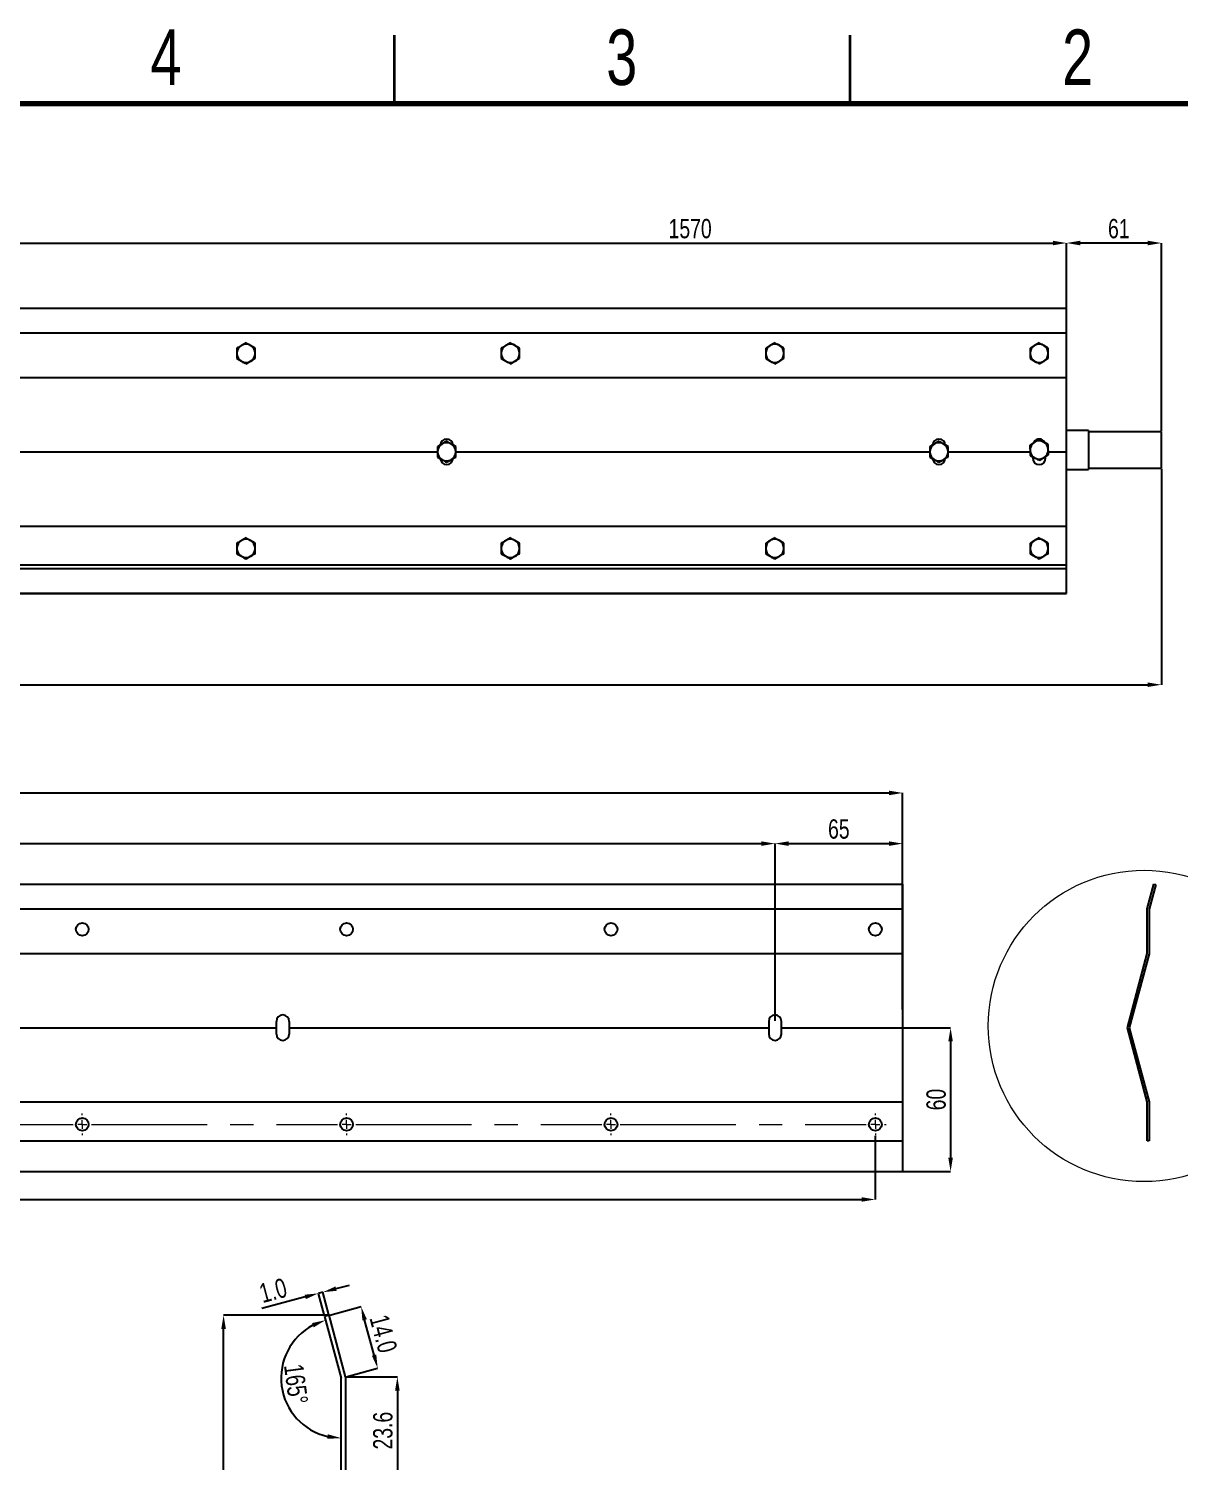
# Model space of a CAD drawing. Header units: millimetres. Extents: x -361 to 14022, y -1822 to 1455.
# Drawn here: x 3968.2 to 4094.4, y -197.6 to -40.4 of the extents above; entities that cross this region are included whole.
import ezdxf

# ---------------------------------------------------------------- set-up
doc = ezdxf.new("R2010")
doc.units = ezdxf.units.MM
doc.linetypes.add('CENTERX2', pattern=[20.32, 12.7, -2.54, 2.54, -2.54])
doc.styles.add('SLDTEXTSTYLE0', font='TXT', dxfattribs={"width": 0.75})
doc.dimstyles.new('SLDDIMSTYLE10', dxfattribs={"dimtxt": 2.116667, "dimasz": 1.5, "dimexe": 0, "dimexo": 0.0625, "dimgap": 0.529167, "dimtad": 1, "dimdec": 1, "dimlfac": 5, "dimrnd": 1e-09, "dimzin": 4, "dimdsep": 46, "dimtxsty": 'SLDTEXTSTYLE0', "dimsah": 1, "dimcen": 0.09, "dimadec": 0, "dimazin": 1, "dimtfac": 1, "dimtdec": 1, "dimtofl": 0, "dimtmove": 0, "dimatfit": 3, "dimfxl": 1, "dimfrac": 2, "dimtolj": 1, "dimtzin": 12, "dimarcsym": 0})
doc.dimstyles.new('SLDDIMSTYLE15', dxfattribs={"dimtxt": 2.116667, "dimasz": 1.5, "dimexe": 0, "dimexo": 0.0625, "dimgap": 0.529167, "dimtad": 1, "dimdec": 1, "dimlfac": 2, "dimrnd": 1e-09, "dimzin": 4, "dimdsep": 46, "dimtxsty": 'SLDTEXTSTYLE0', "dimsah": 1, "dimcen": 0.09, "dimadec": 0, "dimazin": 1, "dimtfac": 1, "dimtdec": 1, "dimtmove": 0, "dimatfit": 0, "dimfxl": 1, "dimfrac": 2, "dimtolj": 1, "dimtzin": 12, "dimarcsym": 0})
doc.dimstyles.new('SLDDIMSTYLE9', dxfattribs={"dimtxt": 2.116667, "dimasz": 1.5, "dimexe": 0, "dimexo": 0.0625, "dimgap": 0.529167, "dimtad": 1, "dimdec": 1, "dimlfac": 5, "dimrnd": 1e-09, "dimzin": 4, "dimdsep": 46, "dimtxsty": 'SLDTEXTSTYLE0', "dimsah": 1, "dimcen": 0.09, "dimadec": 0, "dimazin": 1, "dimtfac": 1, "dimtdec": 1, "dimtmove": 0, "dimatfit": 0, "dimfxl": 1, "dimfrac": 2, "dimtolj": 1, "dimtzin": 12, "dimarcsym": 0})

# ---------------------------------------------------------------- blocks, each defined once
blk = doc.blocks.new('*D156')
at = {"color": 0, "linetype": 'Continuous', "lineweight": -2, "transparency": 16777216}
for p, q in [((4082.02, -78.63), (4082.02, -63.93)), ((4090.92, -63.93), (4083.52, -63.93)), ((4092.42, -84.57), (4092.42, -63.93))]:
    blk.add_line(p, q, dxfattribs=at)
at = {"color": 0, "linetype": 'Continuous', "transparency": 16777216}
for points in [[(4083.52, -63.68), (4083.52, -64.18), (4082.02, -63.93)], [(4090.92, -63.68), (4090.92, -64.18), (4092.42, -63.93)]]:
    blk.add_solid(points, dxfattribs=at)
at = {"layer": 'Defpoints', "color": 0, "linetype": 'Continuous', "transparency": 16777216}
for p in [(4082.02, -63.93), (4082.02, -78.69), (4092.42, -84.63)]:
    blk.add_point(p, dxfattribs=at)
at = {"color": 0, "linetype": 'Continuous', "lineweight": 18, "transparency": 16777216, "insert": (4087.75, -61.29), "char_height": 2.117, "attachment_point": 2, "style": 'SLDTEXTSTYLE0'}
blk.add_mtext('\\A1;61', dxfattribs=at)
blk = doc.blocks.new('*D157')
at = {"color": 0, "linetype": 'Continuous', "lineweight": -2, "transparency": 16777216}
for p, q in [((3786.02, -71.01), (3786.02, -63.93)), ((3787.52, -63.93), (4080.52, -63.93)), ((4082.02, -71.01), (4082.02, -63.93))]:
    blk.add_line(p, q, dxfattribs=at)
at = {"color": 0, "linetype": 'Continuous', "transparency": 16777216}
for points in [[(3787.52, -63.68), (3787.52, -64.18), (3786.02, -63.93)], [(4080.52, -63.68), (4080.52, -64.18), (4082.02, -63.93)]]:
    blk.add_solid(points, dxfattribs=at)
at = {"layer": 'Defpoints', "color": 0, "linetype": 'Continuous', "transparency": 16777216}
for p in [(4082.02, -63.93), (3786.02, -71.08), (4082.02, -71.08)]:
    blk.add_point(p, dxfattribs=at)
at = {"color": 0, "linetype": 'Continuous', "lineweight": 18, "transparency": 16777216, "insert": (4040.73, -61.29), "char_height": 2.117, "attachment_point": 2, "style": 'SLDTEXTSTYLE0'}
blk.add_mtext('\\A1;1570', dxfattribs=at)
blk = doc.blocks.new('*D159')
at = {"color": 0, "linetype": 'Continuous', "lineweight": -2, "transparency": 16777216}
for p, q in [((3775.62, -88.7), (3775.62, -112.39)), ((4092.42, -88.7), (4092.42, -112.39)), ((3777.12, -112.39), (4090.92, -112.39))]:
    blk.add_line(p, q, dxfattribs=at)
at = {"color": 0, "linetype": 'Continuous', "transparency": 16777216}
for points in [[(3777.12, -112.14), (3777.12, -112.64), (3775.62, -112.39)], [(4090.92, -112.14), (4090.92, -112.64), (4092.42, -112.39)]]:
    blk.add_solid(points, dxfattribs=at)
at = {"layer": 'Defpoints', "color": 0, "linetype": 'Continuous', "transparency": 16777216}
for p in [(3775.62, -88.63), (4092.42, -88.63), (4092.42, -112.39)]:
    blk.add_point(p, dxfattribs=at)
at = {"color": 0, "linetype": 'Continuous', "lineweight": 18, "transparency": 16777216, "insert": (3928.06, -109.75), "char_height": 2.117, "attachment_point": 2, "style": 'SLDTEXTSTYLE0'}
blk.add_mtext('\\A1;1688', dxfattribs=at)
blk = doc.blocks.new('*D160')
at = {"color": 0, "linetype": 'Continuous', "lineweight": -2, "transparency": 16777216}
for p, q in [((3768.04, -141.82), (3768.04, -124.26)), ((3769.54, -124.26), (4062.54, -124.26)), ((4064.04, -141.82), (4064.04, -124.26))]:
    blk.add_line(p, q, dxfattribs=at)
at = {"color": 0, "linetype": 'Continuous', "transparency": 16777216}
for points in [[(3769.54, -124.01), (3769.54, -124.51), (3768.04, -124.26)], [(4062.54, -124.01), (4062.54, -124.51), (4064.04, -124.26)]]:
    blk.add_solid(points, dxfattribs=at)
at = {"layer": 'Defpoints', "color": 0, "linetype": 'Continuous', "transparency": 16777216}
for p in [(4064.04, -124.26), (3768.04, -141.88), (4064.04, -141.88)]:
    blk.add_point(p, dxfattribs=at)
at = {"color": 0, "linetype": 'Continuous', "lineweight": 18, "transparency": 16777216, "insert": (3907.19, -121.61), "char_height": 2.117, "attachment_point": 2, "style": 'SLDTEXTSTYLE0'}
blk.add_mtext('\\A1;1570', dxfattribs=at)
blk = doc.blocks.new('*D161')
at = {"color": 0, "linetype": 'Continuous', "lineweight": -2, "transparency": 16777216}
for p, q in [((3771.04, -161.88), (3771.04, -168.86)), ((4061.04, -161.88), (4061.04, -168.86)), ((3772.54, -168.86), (4059.54, -168.86))]:
    blk.add_line(p, q, dxfattribs=at)
at = {"color": 0, "linetype": 'Continuous', "transparency": 16777216}
for points in [[(3772.54, -168.61), (3772.54, -169.11), (3771.04, -168.86)], [(4059.54, -168.61), (4059.54, -169.11), (4061.04, -168.86)]]:
    blk.add_solid(points, dxfattribs=at)
at = {"layer": 'Defpoints', "color": 0, "linetype": 'Continuous', "transparency": 16777216}
for p in [(3771.04, -161.82), (4061.04, -161.82), (4061.04, -168.86)]:
    blk.add_point(p, dxfattribs=at)
at = {"color": 0, "linetype": 'Continuous', "lineweight": 18, "transparency": 16777216, "insert": (3911.6, -166.22), "char_height": 2.1167, "attachment_point": 2, "style": 'SLDTEXTSTYLE0'}
blk.add_mtext('\\A1;11x140=1570', dxfattribs=at)
blk = doc.blocks.new('*D162')
at = {"color": 0, "linetype": 'Continuous', "lineweight": -2, "transparency": 16777216}
for p, q in [((3782.04, -149.26), (3782.04, -129.82)), ((3783.54, -129.82), (4048.54, -129.82)), ((4050.04, -149.26), (4050.04, -129.82))]:
    blk.add_line(p, q, dxfattribs=at)
at = {"color": 0, "linetype": 'Continuous', "transparency": 16777216}
for points in [[(3783.54, -129.57), (3783.54, -130.07), (3782.04, -129.82)], [(4048.54, -129.57), (4048.54, -130.07), (4050.04, -129.82)]]:
    blk.add_solid(points, dxfattribs=at)
at = {"layer": 'Defpoints', "color": 0, "linetype": 'Continuous', "transparency": 16777216}
for p in [(4050.04, -129.82), (3782.04, -149.32), (4050.04, -149.32)]:
    blk.add_point(p, dxfattribs=at)
at = {"color": 0, "linetype": 'Continuous', "lineweight": 18, "transparency": 16777216, "insert": (3896.43, -127.17), "char_height": 2.1167, "attachment_point": 2, "style": 'SLDTEXTSTYLE0'}
blk.add_mtext('\\A1;5x288=1440', dxfattribs=at)
blk = doc.blocks.new('SW_CENTERMARKSYMBOL_0')
at = {"color": 0, "linetype": 'CENTERX2', "lineweight": 0}
for p, q in [((-86, 0), (-59, 0)), ((-57, 0), (-30, 0)), ((-28, 0), (-1, 0)), ((1, 0), (28, 0))]:
    blk.add_line(p, q, dxfattribs=at)
at = {"color": 0, "linetype": 'Continuous', "lineweight": 0}
for p, q in [((-58, 0), (-58.5, 0)), ((-58, 1), (-58, 1.2)), ((-58, 0), (-58, 0.5)), ((-58, 0), (-58, -0.5)), ((-58, 0), (-57.5, 0)), ((-29, 0), (-29.5, 0)), ((-29, 1), (-29, 1.2)), ((-29, 0), (-29, 0.5)), ((-29, 0), (-29, -0.5)), ((-29, 0), (-28.5, 0)), ((0, 0), (-0.5, 0)), ((0, 1), (0, 1.2)), ((0, 0), (0, 0.5)), ((0, 0), (0, -0.5)), ((0, 0), (0.5, 0)), ((29, 0), (28.5, 0)), ((29, 1), (29, 1.2)), ((29, 0), (29, 0.5)), ((29, 0), (29, -0.5)), ((29, 0), (29.5, 0)), ((30, 0), (30.2, 0)), ((-58, -1), (-58, -1.2)), ((-29, -1), (-29, -1.2)), ((0, -1), (0, -1.2)), ((29, -1), (29, -1.2))]:
    blk.add_line(p, q, dxfattribs=at)
blk = doc.blocks.new('*D178')
at = {"color": 0, "linetype": 'Continuous', "lineweight": -2, "transparency": 16777216}
for p, q in [((4050.04, -149.26), (4050.04, -129.82)), ((4051.54, -129.82), (4062.54, -129.82)), ((4064.04, -148.03), (4064.04, -129.82))]:
    blk.add_line(p, q, dxfattribs=at)
at = {"color": 0, "linetype": 'Continuous', "transparency": 16777216}
for points in [[(4051.54, -129.57), (4051.54, -130.07), (4050.04, -129.82)], [(4062.54, -129.57), (4062.54, -130.07), (4064.04, -129.82)]]:
    blk.add_solid(points, dxfattribs=at)
at = {"layer": 'Defpoints', "color": 0, "linetype": 'Continuous', "transparency": 16777216}
for p in [(4064.04, -129.82), (4050.04, -149.32), (4064.04, -148.09)]:
    blk.add_point(p, dxfattribs=at)
at = {"color": 0, "linetype": 'Continuous', "lineweight": 18, "transparency": 16777216, "insert": (4057.04, -128.23), "char_height": 2.117, "attachment_point": 5, "style": 'SLDTEXTSTYLE0'}
blk.add_mtext('\\A1;65', dxfattribs=at)
blk = doc.blocks.new('*D180')
at = {"color": 0, "linetype": 'Continuous', "lineweight": -2, "transparency": 16777216}
for p, q in [((4064.11, -150.02), (4069.3, -150.02)), ((4069.3, -151.52), (4069.3, -164.28)), ((4064.11, -165.78), (4069.3, -165.78))]:
    blk.add_line(p, q, dxfattribs=at)
at = {"color": 0, "linetype": 'Continuous', "transparency": 16777216}
for points in [[(4069.05, -151.52), (4069.55, -151.52), (4069.3, -150.02)], [(4069.05, -164.28), (4069.55, -164.28), (4069.3, -165.78)]]:
    blk.add_solid(points, dxfattribs=at)
at = {"layer": 'Defpoints', "color": 0, "linetype": 'Continuous', "transparency": 16777216}
for p in [(4064.04, -150.02), (4064.04, -165.78), (4069.3, -165.78)]:
    blk.add_point(p, dxfattribs=at)
at = {"color": 0, "linetype": 'Continuous', "lineweight": 18, "transparency": 16777216, "insert": (4067.72, -157.9), "char_height": 2.117, "attachment_point": 5, "rotation": 90, "style": 'SLDTEXTSTYLE0'}
blk.add_mtext('\\A1;60', dxfattribs=at)
blk = doc.blocks.new('*D187')
at = {"color": 0, "linetype": 'Continuous', "lineweight": -2, "transparency": 16777216}
for p, q in [((4000.45, -179.03), (3999.95, -179.16)), ((4000.61, -181.64), (3999.95, -179.16)), ((4001.11, -181.5), (4000.45, -179.03)), ((4001.9, -178.64), (4003.35, -178.25)), ((3998.5, -179.55), (3993.73, -180.83))]:
    blk.add_line(p, q, dxfattribs=at)
at = {"color": 0, "linetype": 'Continuous', "transparency": 16777216}
for points in [[(3998.44, -179.31), (3998.57, -179.79), (3999.95, -179.16)], [(4001.83, -178.4), (4001.96, -178.88), (4000.45, -179.03)]]:
    blk.add_solid(points, dxfattribs=at)
at = {"layer": 'Defpoints', "color": 0, "linetype": 'Continuous', "transparency": 16777216}
for p in [(3999.95, -179.16), (4000.63, -181.7), (4001.13, -181.56)]:
    blk.add_point(p, dxfattribs=at)
at = {"color": 0, "linetype": 'Continuous', "lineweight": 18, "transparency": 16777216, "insert": (3994.98, -178.85), "char_height": 2.117, "attachment_point": 5, "rotation": 15, "style": 'SLDTEXTSTYLE0'}
blk.add_mtext('\\A1;1.0', dxfattribs=at)
blk = doc.blocks.new('*D188')
at = {"color": 0, "linetype": 'Continuous', "lineweight": -2, "transparency": 16777216}
for p, q in [((4001.19, -181.55), (4004.64, -180.62)), ((4006.06, -185.93), (4005.02, -182.07)), ((4003, -188.31), (4006.45, -187.38))]:
    blk.add_line(p, q, dxfattribs=at)
at = {"color": 0, "linetype": 'Continuous', "transparency": 16777216}
for points in [[(4005.27, -182.01), (4004.78, -182.14), (4004.64, -180.62)], [(4006.3, -185.87), (4005.82, -186), (4006.45, -187.38)]]:
    blk.add_solid(points, dxfattribs=at)
at = {"layer": 'Defpoints', "color": 0, "linetype": 'Continuous', "transparency": 16777216}
for p in [(4004.64, -180.62), (4001.13, -181.56), (4002.94, -188.32)]:
    blk.add_point(p, dxfattribs=at)
at = {"color": 0, "linetype": 'Continuous', "lineweight": 18, "transparency": 16777216, "insert": (4007.08, -183.59), "char_height": 2.117, "attachment_point": 5, "rotation": 284.9998, "style": 'SLDTEXTSTYLE0'}
blk.add_mtext('\\A1;14.0', dxfattribs=at)
blk = doc.blocks.new('*D189')
at = {"color": 0, "linetype": 'Continuous', "lineweight": -2, "transparency": 16777216}
for p, q in [((4003, -188.32), (4008.61, -188.32)), ((4008.61, -189.82), (4008.61, -198.61)), ((4003, -200.11), (4008.61, -200.11))]:
    blk.add_line(p, q, dxfattribs=at)
at = {"color": 0, "linetype": 'Continuous', "transparency": 16777216}
for points in [[(4008.36, -189.82), (4008.86, -189.82), (4008.61, -188.32)], [(4008.36, -198.61), (4008.86, -198.61), (4008.61, -200.11)]]:
    blk.add_solid(points, dxfattribs=at)
at = {"layer": 'Defpoints', "color": 0, "linetype": 'Continuous', "transparency": 16777216}
for p in [(4002.94, -188.32), (4002.94, -200.11), (4008.61, -200.11)]:
    blk.add_point(p, dxfattribs=at)
at = {"color": 0, "linetype": 'Continuous', "lineweight": 18, "transparency": 16777216, "insert": (4007.03, -194.22), "char_height": 2.117, "attachment_point": 5, "rotation": 90, "style": 'SLDTEXTSTYLE0'}
blk.add_mtext('\\A1;23.6', dxfattribs=at)
blk = doc.blocks.new('*D194')
at = {"color": 0, "linetype": 'Continuous', "lineweight": -2, "transparency": 16777216}
blk.add_arc((4002.44, -188.46), 6.58, 118.0895, 256.9105, dxfattribs=at)
at = {"color": 0, "linetype": 'Continuous', "transparency": 16777216}
for points in [[(3999.25, -182.42), (3999.43, -182.89), (4000.74, -182.1)], [(4000.98, -194.62), (4000.92, -195.12), (4002.44, -195.04)]]:
    blk.add_solid(points, dxfattribs=at)
at = {"layer": 'Defpoints', "color": 0, "linetype": 'Continuous', "transparency": 16777216}
for p in [(4000.63, -181.7), (3996.26, -186.21), (4002.44, -188.46), (4002.44, -188.46), (4002.44, -200.17)]:
    blk.add_point(p, dxfattribs=at)
at = {"color": 0, "linetype": 'Continuous', "lineweight": 18, "transparency": 16777216, "insert": (3997.49, -189.11), "char_height": 2.117, "attachment_point": 5, "rotation": 277.5, "style": 'SLDTEXTSTYLE0'}
blk.add_mtext('\\A1;165°', dxfattribs=at)
blk = doc.blocks.new('*D210')
at = {"color": 0, "linetype": 'Continuous', "lineweight": -2, "transparency": 16777216}
for p, q in [((4001.07, -181.56), (3989.55, -181.56)), ((3989.55, -256.26), (3989.55, -183.06)), ((4001.07, -257.76), (3989.55, -257.76))]:
    blk.add_line(p, q, dxfattribs=at)
at = {"color": 0, "linetype": 'Continuous', "transparency": 16777216}
for points in [[(3989.3, -183.06), (3989.8, -183.06), (3989.55, -181.56)], [(3989.3, -256.26), (3989.8, -256.26), (3989.55, -257.76)]]:
    blk.add_solid(points, dxfattribs=at)
at = {"layer": 'Defpoints', "color": 0, "linetype": 'Continuous', "transparency": 16777216}
for p in [(3989.55, -181.56), (4001.13, -181.56), (4001.13, -257.76)]:
    blk.add_point(p, dxfattribs=at)
at = {"color": 0, "linetype": 'Continuous', "lineweight": 18, "transparency": 16777216, "insert": (3987.96, -219.66), "char_height": 2.117, "attachment_point": 5, "rotation": 90, "style": 'SLDTEXTSTYLE0'}
blk.add_mtext('\\A1;152.4', dxfattribs=at)

msp = doc.modelspace()

# ---------------------------------------------------------------- linework, layer by layer
at = {"color": 7, "linetype": 'Continuous', "lineweight": 35}
for p, q in [((4008.293202, -48.616305), (4008.293202, -41.116305)), ((4058.293202, -48.616305), (4058.293202, -41.116305))]:
    msp.add_line(p, q, dxfattribs=at)
at = {"color": 7, "linetype": 'Continuous', "lineweight": 70}
msp.add_line((3758.293202, -48.616305), (4158.293202, -48.616305), dxfattribs=at)
at = {"color": 7, "linetype": 'Continuous', "lineweight": 25}
for p, q in [((3786.016991, -71.075814), (4082.016991, -71.075814)), ((4082.016991, -73.780407), (4082.016991, -71.075814)), ((3786.016991, -73.780407), (4082.016991, -73.780407)), ((4082.016991, -78.693058), (4082.016991, -73.780407)), ((3992.016991, -74.879296), (3991.516991, -75.167971)), ((3993.016991, -75.456646), (3992.516991, -75.167971)), ((4021.016991, -74.879296), (4020.516991, -75.167971)), ((4022.016991, -75.456646), (4021.516991, -75.167971)), ((4050.016991, -74.879296), (4049.516991, -75.167971)), ((4051.016991, -75.456646), (4050.516991, -75.167971)), ((4079.016991, -74.879296), (4078.516991, -75.167971)), ((4080.016991, -75.456646), (4079.516991, -75.167971)), ((3991.016991, -76.611347), (3991.516991, -76.900022)), ((3992.016991, -77.188697), (3992.516991, -76.900022)), ((4020.016991, -76.611347), (4020.516991, -76.900022)), ((4021.016991, -77.188697), (4021.516991, -76.900022)), ((4049.016991, -76.611347), (4049.516991, -76.900022)), ((4050.016991, -77.188697), (4050.516991, -76.900022)), ((4078.016991, -76.611347), (4078.516991, -76.900022)), ((4079.016991, -77.188697), (4079.516991, -76.900022)), ((3786.016991, -78.693058), (4082.016991, -78.693058)), ((4082.016991, -86.833996), (4082.016991, -78.693058)), ((4084.416991, -84.503996), (4082.016991, -84.503996)), ((4084.416991, -84.503996), (4084.416991, -88.763996)), ((4092.416991, -84.633996), (4084.416991, -84.633996)), ((4092.416991, -84.633996), (4092.416991, -88.633996)), ((4014.016991, -85.679296), (4013.516991, -85.967971)), ((4015.016991, -86.256646), (4014.516991, -85.967971)), ((4068.016991, -85.679296), (4067.516991, -85.967971)), ((4069.016991, -86.256646), (4068.516991, -85.967971)), ((4078.953219, -85.481058), (4078.469925, -85.796907)), ((4079.983579, -86.002299), (4079.468399, -85.741678)), ((3961.016991, -86.833996), (4013.016991, -86.833996)), ((4013.016991, -87.411347), (4013.516991, -87.700022)), ((4014.016991, -87.988697), (4014.516991, -87.700022)), ((4015.016991, -86.833996), (4067.016991, -86.833996)), ((4067.016991, -87.411347), (4067.516991, -87.700022)), ((4068.016991, -87.988697), (4068.516991, -87.700022)), ((4069.016991, -86.833996), (4078.026525, -86.833996)), ((4078.050403, -87.265694), (4078.565583, -87.526314)), ((4078.316991, -87.400556), (4078.316991, -87.533996)), ((4079.080763, -87.786935), (4079.564057, -87.471086)), ((4079.716991, -87.533996), (4079.716991, -87.371138)), ((4080.029582, -86.833996), (4082.016991, -86.833996)), ((4082.016991, -94.974935), (4082.016991, -86.833996)), ((4082.016991, -88.763996), (4084.416991, -88.763996)), ((4084.416991, -88.633996), (4092.416991, -88.633996)), ((3786.016991, -94.974935), (4082.016991, -94.974935)), ((4082.016991, -99.233996), (4082.016991, -94.974935)), ((3992.016991, -96.279296), (3991.516991, -96.567971)), ((3993.016991, -96.856646), (3992.516991, -96.567971)), ((4021.016991, -96.279296), (4020.516991, -96.567971)), ((4022.016991, -96.856646), (4021.516991, -96.567971)), ((4050.016991, -96.279296), (4049.516991, -96.567971)), ((4051.016991, -96.856646), (4050.516991, -96.567971)), ((4079.016991, -96.279296), (4078.516991, -96.567971)), ((4080.016991, -96.856646), (4079.516991, -96.567971)), ((3991.016991, -98.011347), (3991.516991, -98.300022)), ((3992.016991, -98.588697), (3992.516991, -98.300022)), ((4020.016991, -98.011347), (4020.516991, -98.300022)), ((4021.016991, -98.588697), (4021.516991, -98.300022)), ((4049.016991, -98.011347), (4049.516991, -98.300022)), ((4050.016991, -98.588697), (4050.516991, -98.300022)), ((4078.016991, -98.011347), (4078.516991, -98.300022)), ((4079.016991, -98.588697), (4079.516991, -98.300022)), ((3786.016991, -99.233996), (4082.016991, -99.233996)), ((3786.016991, -99.633996), (4082.016991, -99.633996)), ((4082.016991, -99.633996), (4082.016991, -99.233996)), ((4082.016991, -102.338589), (4082.016991, -99.633996)), ((3786.016991, -102.338589), (4082.016991, -102.338589)), ((3786.016991, -102.392179), (4082.016991, -102.392179)), ((4082.016991, -102.392179), (4082.016991, -102.338589)), ((3768.044908, -134.260618), (4064.044912, -134.260618)), ((4064.044912, -136.965239), (4064.044912, -134.260618)), ((4090.881041, -136.965239), (4091.605833, -134.260618)), ((4091.805724, -134.314024), (4091.080931, -137.018645)), ((4091.605833, -134.260618), (4091.805724, -134.314024)), ((3768.044908, -136.965239), (4064.044912, -136.965239)), ((4064.044912, -141.877806), (4064.044912, -136.965239)), ((4090.881041, -141.877806), (4090.881041, -136.965239)), ((4091.080931, -137.018645), (4091.080931, -141.904509)), ((3768.044908, -141.877806), (4064.044912, -141.877806)), ((4064.044912, -150.019133), (4064.044912, -141.877806)), ((4088.700179, -150.019133), (4090.881041, -141.877806)), ((4091.080931, -141.904509), (4088.906935, -150.019133)), ((3995.344914, -150.019133), (3995.344914, -149.318754)), ((3996.744914, -149.318754), (3996.744914, -150.019133)), ((4049.344912, -149.318754), (4049.344912, -150.019133)), ((4050.744911, -150.019133), (4050.744911, -149.318754)), ((3942.744906, -150.019133), (3995.344914, -150.019133)), ((3995.344914, -150.718748), (3995.344914, -150.019133)), ((3996.744914, -150.019133), (3996.744914, -150.718748)), ((3996.744914, -150.019133), (4049.344912, -150.019133)), ((4049.344912, -150.019133), (4049.344912, -150.718748)), ((4050.744911, -150.718748), (4050.744911, -150.019133)), ((4050.744911, -150.019133), (4060.344912, -150.019133)), ((4060.344912, -150.019133), (4064.044912, -150.019133)), ((4064.044912, -158.159697), (4064.044912, -150.019133)), ((4090.881041, -158.159697), (4088.700179, -150.019133)), ((4088.906935, -150.019133), (4091.080931, -158.133757)), ((3768.044908, -158.159697), (4064.044912, -158.159697)), ((4064.044912, -165.777647), (4064.044912, -158.159697)), ((4090.881041, -162.419188), (4090.881041, -158.159697)), ((4091.080931, -158.133757), (4091.080931, -162.419188)), ((3768.044908, -162.419188), (4064.044912, -162.419188)), ((4091.080931, -162.419188), (4090.881041, -162.419188)), ((3768.044908, -165.777647), (4064.044912, -165.777647))]:
    msp.add_line(p, q, dxfattribs=at)
msp.add_line((4001.127672, -181.561531), (4000.627614, -181.69552))
at = {"linetype": 'Continuous', "lineweight": 25}
for p, q in [((4000.627614, -181.69552), (4002.439557, -188.457788)), ((4002.939615, -188.323797), (4001.127672, -181.561531)), ((4002.439557, -200.17262), (4002.439557, -188.457788)), ((4002.939615, -188.323797), (4002.939615, -200.106792))]:
    msp.add_line(p, q, dxfattribs=at)
at = {"color": 7, "linetype": 'Continuous', "lineweight": 18}
msp.add_circle((4090.520585, -149.822037), 17.082668, dxfattribs=at)
at = {"color": 7, "linetype": 'Continuous', "lineweight": 25}
for centre in [(3974.044912, -139.218978), (4003.044912, -139.218978), (4032.044912, -139.218978), (4061.044912, -139.218978), (3974.044912, -160.618978), (4003.044912, -160.618978), (4032.044912, -160.618978), (4061.044912, -160.618978)]:
    msp.add_circle(centre, 0.7, dxfattribs=at)
for centre, radius, start, end in [((3992.016991, -76.033996), 1, 120, 180), ((3992.016991, -76.033996), 1, 60, 120), ((3992.016991, -76.033996), 1, 0, 60), ((4021.016991, -76.033996), 1, 120, 180), ((4021.016991, -76.033996), 1, 60, 120), ((4021.016991, -76.033996), 1, 0, 60), ((4050.016991, -76.033996), 1, 120, 180), ((4050.016991, -76.033996), 1, 60, 120), ((4050.016991, -76.033996), 1, 0, 60), ((4079.016991, -76.033996), 1, 120, 180), ((4079.016991, -76.033996), 1, 60, 120), ((4079.016991, -76.033996), 1, 0, 60), ((3992.016991, -76.033996), 1, 180, 240), ((3992.016991, -76.033996), 1, 240, 300), ((3992.016991, -76.033996), 1, 300, 0), ((4021.016991, -76.033996), 1, 180, 240), ((4021.016991, -76.033996), 1, 240, 300), ((4021.016991, -76.033996), 1, 300, 0), ((4050.016991, -76.033996), 1, 180, 240), ((4050.016991, -76.033996), 1, 240, 300), ((4050.016991, -76.033996), 1, 300, 0), ((4079.016991, -76.033996), 1, 180, 240), ((4079.016991, -76.033996), 1, 240, 300), ((4079.016991, -76.033996), 1, 300, 0), ((4014.016991, -86.833996), 1, 120, 180), ((4014.016991, -86.133996), 0.7, 0, 180), ((4014.016991, -86.833996), 1, 60, 120), ((4014.016991, -86.833996), 1, 360, 60), ((4068.016991, -86.833996), 1, 120, 180), ((4068.016991, -86.133996), 0.7, 0, 180), ((4068.016991, -86.833996), 1, 60, 120), ((4068.016991, -86.833996), 1, 360, 60), ((4079.016991, -86.633996), 1, 123.16597483, 183.16597483), ((4079.016991, -86.133996), 0.7, 26.62962508, 149.13270842), ((4079.016991, -86.633996), 1, 63.16597483, 123.16597483), ((4079.016991, -86.633996), 1, 3.16597483, 63.16597483), ((4014.016991, -86.833996), 1, 180, 240), ((4014.016991, -87.533996), 0.7, 180, 360), ((4014.016991, -86.833996), 1, 240, 300), ((4014.016991, -86.833996), 1, 300, 360), ((4068.016991, -86.833996), 1, 180, 240), ((4068.016991, -87.533996), 0.7, 180, 0), ((4068.016991, -86.833996), 1, 240, 300), ((4068.016991, -86.833996), 1, 300, 360), ((4079.016991, -86.633996), 1, 183.16597483, 243.16597483), ((4079.016991, -87.533996), 0.7, 180, 0), ((4079.016991, -86.633996), 1, 243.16597483, 303.16597483), ((4079.016991, -86.633996), 1, 303.16597483, 3.16597483), ((3992.016991, -97.433996), 1, 120, 180), ((3992.016991, -97.433996), 1, 180, 240), ((3992.016991, -97.433996), 1, 60, 120), ((3992.016991, -97.433996), 1, 0, 60), ((3992.016991, -97.433996), 1, 300, 0), ((4021.016991, -97.433996), 1, 120, 180), ((4021.016991, -97.433996), 1, 180, 240), ((4021.016991, -97.433996), 1, 60, 120), ((4021.016991, -97.433996), 1, 0, 60), ((4021.016991, -97.433996), 1, 300, 0), ((4050.016991, -97.433996), 1, 120, 180), ((4050.016991, -97.433996), 1, 180, 240), ((4050.016991, -97.433996), 1, 60, 120), ((4050.016991, -97.433996), 1, 0, 60), ((4050.016991, -97.433996), 1, 300, 0), ((4079.016991, -97.433996), 1, 120, 180), ((4079.016991, -97.433996), 1, 180, 240), ((4079.016991, -97.433996), 1, 60, 120), ((4079.016991, -97.433996), 1, 0, 60), ((4079.016991, -97.433996), 1, 300, 0), ((3992.016991, -97.433996), 1, 240, 300), ((4021.016991, -97.433996), 1, 240, 300), ((4050.016991, -97.433996), 1, 240, 300), ((4079.016991, -97.433996), 1, 240, 300), ((3996.044912, -149.318978), 0.7, 0, 180), ((4050.044912, -149.318978), 0.7, 0, 180), ((3996.044912, -150.718978), 0.7, 180, 0), ((4050.044912, -150.718978), 0.7, 180, 0)]:
    msp.add_arc(centre, radius, start, end, dxfattribs=at)
for points, knots in [([(3991.516991, -75.167971), (3991.505138, -75.174814), (3991.336294, -75.272296), (3991.170835, -75.367824), (3991.016991, -75.456646)], [0, 0, 0, 0, 0.0702005767, 1, 1, 1, 1]), ([(3992.516991, -75.167971), (3992.505138, -75.161128), (3992.336294, -75.063645), (3992.170835, -74.968118), (3992.016991, -74.879296)], [0, 0, 0, 0, 0.0702005767, 1, 1, 1, 1]), ([(4020.516991, -75.167971), (4020.505138, -75.174814), (4020.336294, -75.272296), (4020.170835, -75.367824), (4020.016991, -75.456646)], [0, 0, 0, 0, 0.0702005767, 1, 1, 1, 1]), ([(4021.516991, -75.167971), (4021.505138, -75.161128), (4021.336294, -75.063645), (4021.170835, -74.968118), (4021.016991, -74.879296)], [0, 0, 0, 0, 0.0702005767, 1, 1, 1, 1]), ([(4049.516991, -75.167971), (4049.505138, -75.174814), (4049.336294, -75.272296), (4049.170835, -75.367824), (4049.016991, -75.456646)], [0, 0, 0, 0, 0.0702005767, 1, 1, 1, 1]), ([(4050.516991, -75.167971), (4050.505138, -75.161128), (4050.336294, -75.063645), (4050.170835, -74.968118), (4050.016991, -74.879296)], [0, 0, 0, 0, 0.0702005767, 1, 1, 1, 1]), ([(4078.516991, -75.167971), (4078.505138, -75.174814), (4078.336294, -75.272296), (4078.170835, -75.367824), (4078.016991, -75.456646)], [0, 0, 0, 0, 0.0702005767, 1, 1, 1, 1]), ([(4079.516991, -75.167971), (4079.505138, -75.161128), (4079.336294, -75.063645), (4079.170835, -74.968118), (4079.016991, -74.879296)], [0, 0, 0, 0, 0.0702005767, 1, 1, 1, 1]), ([(3991.016991, -75.456646), (3991.016991, -75.496312), (3991.016991, -75.684303), (3991.016991, -75.879772), (3991.016991, -76.033996)], [0, 0, 0, 0, 0.2110007622, 1, 1, 1, 1]), ([(3991.016991, -76.033996), (3991.016991, -76.07929), (3991.016991, -76.274648), (3991.016991, -76.465072), (3991.016991, -76.611347)], [0, 0, 0, 0, 0.2318492728, 1, 1, 1, 1]), ([(3991.516991, -76.900022), (3991.528844, -76.906865), (3991.697688, -77.004347), (3991.863147, -77.099875), (3992.016991, -77.188697)], [0, 0, 0, 0, 0.0702005767, 1, 1, 1, 1]), ([(3992.516991, -76.900022), (3992.528844, -76.893178), (3992.697688, -76.795696), (3992.863147, -76.700168), (3993.016991, -76.611347)], [0, 0, 0, 0, 0.0702005767, 1, 1, 1, 1]), ([(3993.016991, -76.033996), (3993.016991, -75.879772), (3993.016991, -75.684303), (3993.016991, -75.496312), (3993.016991, -75.456646)], [0, 0, 0, 0, 0.7889992378, 1, 1, 1, 1]), ([(3993.016991, -76.611347), (3993.016991, -76.465072), (3993.016991, -76.274648), (3993.016991, -76.07929), (3993.016991, -76.033996)], [0, 0, 0, 0, 0.7681507272, 1, 1, 1, 1]), ([(4020.016991, -75.456646), (4020.016991, -75.496312), (4020.016991, -75.684303), (4020.016991, -75.879772), (4020.016991, -76.033996)], [0, 0, 0, 0, 0.2110007622, 1, 1, 1, 1]), ([(4020.016991, -76.033996), (4020.016991, -76.07929), (4020.016991, -76.274648), (4020.016991, -76.465072), (4020.016991, -76.611347)], [0, 0, 0, 0, 0.2318492728, 1, 1, 1, 1]), ([(4020.516991, -76.900022), (4020.528844, -76.906865), (4020.697688, -77.004347), (4020.863147, -77.099875), (4021.016991, -77.188697)], [0, 0, 0, 0, 0.0702005767, 1, 1, 1, 1]), ([(4021.516991, -76.900022), (4021.528844, -76.893178), (4021.697688, -76.795696), (4021.863147, -76.700168), (4022.016991, -76.611347)], [0, 0, 0, 0, 0.0702005767, 1, 1, 1, 1]), ([(4022.016991, -76.033996), (4022.016991, -75.879772), (4022.016991, -75.684303), (4022.016991, -75.496312), (4022.016991, -75.456646)], [0, 0, 0, 0, 0.7889992378, 1, 1, 1, 1]), ([(4022.016991, -76.611347), (4022.016991, -76.465072), (4022.016991, -76.274648), (4022.016991, -76.07929), (4022.016991, -76.033996)], [0, 0, 0, 0, 0.7681507272, 1, 1, 1, 1]), ([(4049.016991, -75.456646), (4049.016991, -75.496312), (4049.016991, -75.684303), (4049.016991, -75.879772), (4049.016991, -76.033996)], [0, 0, 0, 0, 0.2110007622, 1, 1, 1, 1]), ([(4049.016991, -76.033996), (4049.016991, -76.07929), (4049.016991, -76.274648), (4049.016991, -76.465072), (4049.016991, -76.611347)], [0, 0, 0, 0, 0.2318492728, 1, 1, 1, 1]), ([(4049.516991, -76.900022), (4049.528844, -76.906865), (4049.697688, -77.004347), (4049.863147, -77.099875), (4050.016991, -77.188697)], [0, 0, 0, 0, 0.0702005767, 1, 1, 1, 1]), ([(4050.516991, -76.900022), (4050.528844, -76.893178), (4050.697688, -76.795696), (4050.863147, -76.700168), (4051.016991, -76.611347)], [0, 0, 0, 0, 0.0702005767, 1, 1, 1, 1]), ([(4051.016991, -76.033996), (4051.016991, -75.879772), (4051.016991, -75.684303), (4051.016991, -75.496312), (4051.016991, -75.456646)], [0, 0, 0, 0, 0.7889992378, 1, 1, 1, 1]), ([(4051.016991, -76.611347), (4051.016991, -76.465072), (4051.016991, -76.274648), (4051.016991, -76.07929), (4051.016991, -76.033996)], [0, 0, 0, 0, 0.7681507272, 1, 1, 1, 1]), ([(4078.016991, -75.456646), (4078.016991, -75.496312), (4078.016991, -75.684303), (4078.016991, -75.879772), (4078.016991, -76.033996)], [0, 0, 0, 0, 0.2110007622, 1, 1, 1, 1]), ([(4078.016991, -76.033996), (4078.016991, -76.07929), (4078.016991, -76.274648), (4078.016991, -76.465072), (4078.016991, -76.611347)], [0, 0, 0, 0, 0.2318492728, 1, 1, 1, 1]), ([(4078.516991, -76.900022), (4078.528844, -76.906865), (4078.697688, -77.004347), (4078.863147, -77.099875), (4079.016991, -77.188697)], [0, 0, 0, 0, 0.0702005767, 1, 1, 1, 1]), ([(4079.516991, -76.900022), (4079.528844, -76.893178), (4079.697688, -76.795696), (4079.863147, -76.700168), (4080.016991, -76.611347)], [0, 0, 0, 0, 0.0702005767, 1, 1, 1, 1]), ([(4080.016991, -76.033996), (4080.016991, -75.879772), (4080.016991, -75.684303), (4080.016991, -75.496312), (4080.016991, -75.456646)], [0, 0, 0, 0, 0.7889992378, 1, 1, 1, 1]), ([(4080.016991, -76.611347), (4080.016991, -76.465072), (4080.016991, -76.274648), (4080.016991, -76.07929), (4080.016991, -76.033996)], [0, 0, 0, 0, 0.7681507272, 1, 1, 1, 1]), ([(4013.516991, -85.967971), (4013.505138, -85.974814), (4013.336294, -86.072296), (4013.170835, -86.167824), (4013.016991, -86.256646)], [0, 0, 0, 0, 0.0702005767, 1, 1, 1, 1]), ([(4013.016991, -86.256646), (4013.016991, -86.296312), (4013.016991, -86.484303), (4013.016991, -86.679772), (4013.016991, -86.833996)], [0, 0, 0, 0, 0.2110007622, 1, 1, 1, 1]), ([(4014.516991, -85.967971), (4014.505138, -85.961128), (4014.336294, -85.863645), (4014.170835, -85.768118), (4014.016991, -85.679296)], [0, 0, 0, 0, 0.07020057671, 1, 1, 1, 1]), ([(4015.016991, -86.833996), (4015.016991, -86.679772), (4015.016991, -86.484303), (4015.016991, -86.296312), (4015.016991, -86.256646)], [0, 0, 0, 0, 0.7889992377, 1, 1, 1, 1]), ([(4067.516991, -85.967971), (4067.505138, -85.974814), (4067.336294, -86.072296), (4067.170835, -86.167824), (4067.016991, -86.256646)], [0, 0, 0, 0, 0.0702005767, 1, 1, 1, 1]), ([(4067.016991, -86.256646), (4067.016991, -86.296312), (4067.016991, -86.484303), (4067.016991, -86.679772), (4067.016991, -86.833996)], [0, 0, 0, 0, 0.2110007622, 1, 1, 1, 1]), ([(4068.516991, -85.967971), (4068.505138, -85.961128), (4068.336294, -85.863645), (4068.170835, -85.768118), (4068.016991, -85.679296)], [0, 0, 0, 0, 0.07020057671, 1, 1, 1, 1]), ([(4069.016991, -86.833996), (4069.016991, -86.679772), (4069.016991, -86.484303), (4069.016991, -86.296312), (4069.016991, -86.256646)], [0, 0, 0, 0, 0.7889992377, 1, 1, 1, 1]), ([(4078.469925, -85.796907), (4078.458468, -85.804395), (4078.295265, -85.911053), (4078.135334, -86.015573), (4077.986631, -86.112756)], [0, 0, 0, 0, 0.0702005767, 1, 1, 1, 1]), ([(4077.986631, -86.112756), (4077.988822, -86.152362), (4077.999204, -86.340065), (4078.01, -86.535236), (4078.018517, -86.689225)], [0, 0, 0, 0, 0.2110007622, 1, 1, 1, 1]), ([(4079.468399, -85.741678), (4079.456186, -85.7355), (4079.282215, -85.647492), (4079.111733, -85.561248), (4078.953219, -85.481058)], [0, 0, 0, 0, 0.0702005767, 1, 1, 1, 1]), ([(4080.015465, -86.578768), (4080.006947, -86.424779), (4079.996152, -86.229608), (4079.985769, -86.041904), (4079.983579, -86.002299)], [0, 0, 0, 0, 0.7889992377, 1, 1, 1, 1]), ([(4013.016991, -86.833996), (4013.016991, -86.87929), (4013.016991, -87.074648), (4013.016991, -87.265072), (4013.016991, -87.411347)], [0, 0, 0, 0, 0.2318492728, 1, 1, 1, 1]), ([(4013.516991, -87.700022), (4013.528844, -87.706865), (4013.697688, -87.804347), (4013.863147, -87.899875), (4014.016991, -87.988697)], [0, 0, 0, 0, 0.0702005767, 1, 1, 1, 1]), ([(4014.516991, -87.700022), (4014.528844, -87.693178), (4014.697688, -87.595696), (4014.863147, -87.500168), (4015.016991, -87.411347)], [0, 0, 0, 0, 0.0702005767, 1, 1, 1, 1]), ([(4015.016991, -87.411347), (4015.016991, -87.265072), (4015.016991, -87.074648), (4015.016991, -86.87929), (4015.016991, -86.833996)], [0, 0, 0, 0, 0.7681507276, 1, 1, 1, 1]), ([(4067.016991, -86.833996), (4067.016991, -86.87929), (4067.016991, -87.074648), (4067.016991, -87.265072), (4067.016991, -87.411347)], [0, 0, 0, 0, 0.2318492728, 1, 1, 1, 1]), ([(4067.516991, -87.700022), (4067.528844, -87.706865), (4067.697688, -87.804347), (4067.863147, -87.899875), (4068.016991, -87.988697)], [0, 0, 0, 0, 0.0702005767, 1, 1, 1, 1]), ([(4068.516991, -87.700022), (4068.528844, -87.693178), (4068.697688, -87.595696), (4068.863147, -87.500168), (4069.016991, -87.411347)], [0, 0, 0, 0, 0.0702005767, 1, 1, 1, 1]), ([(4069.016991, -87.411347), (4069.016991, -87.265072), (4069.016991, -87.074648), (4069.016991, -86.87929), (4069.016991, -86.833996)], [0, 0, 0, 0, 0.7681507276, 1, 1, 1, 1]), ([(4078.018517, -86.689225), (4078.021019, -86.734449), (4078.031808, -86.92951), (4078.042325, -87.119643), (4078.050403, -87.265694)], [0, 0, 0, 0, 0.23184927277, 1, 1, 1, 1]), ([(4078.565583, -87.526314), (4078.577796, -87.532493), (4078.751767, -87.620501), (4078.922249, -87.706745), (4079.080763, -87.786935)], [0, 0, 0, 0, 0.07020057671, 1, 1, 1, 1]), ([(4079.564057, -87.471086), (4079.575514, -87.463598), (4079.738717, -87.35694), (4079.898647, -87.25242), (4080.047351, -87.155237)], [0, 0, 0, 0, 0.0702005767, 1, 1, 1, 1]), ([(4080.047351, -87.155237), (4080.039272, -87.009186), (4080.028756, -86.819052), (4080.017966, -86.623992), (4080.015465, -86.578768)], [0, 0, 0, 0, 0.7681507276, 1, 1, 1, 1]), ([(3991.516991, -96.567971), (3991.505138, -96.574814), (3991.336294, -96.672296), (3991.170835, -96.767824), (3991.016991, -96.856646)], [0, 0, 0, 0, 0.0702005767, 1, 1, 1, 1]), ([(3991.016991, -96.856646), (3991.016991, -96.896312), (3991.016991, -97.084303), (3991.016991, -97.279772), (3991.016991, -97.433996)], [0, 0, 0, 0, 0.21100076219, 1, 1, 1, 1]), ([(3991.016991, -97.433996), (3991.016991, -97.47929), (3991.016991, -97.674648), (3991.016991, -97.865072), (3991.016991, -98.011347)], [0, 0, 0, 0, 0.2318492728, 1, 1, 1, 1]), ([(3992.516991, -96.567971), (3992.505138, -96.561128), (3992.336294, -96.463645), (3992.170835, -96.368118), (3992.016991, -96.279296)], [0, 0, 0, 0, 0.0702005767, 1, 1, 1, 1]), ([(3993.016991, -97.433996), (3993.016991, -97.279772), (3993.016991, -97.084303), (3993.016991, -96.896312), (3993.016991, -96.856646)], [0, 0, 0, 0, 0.7889992378, 1, 1, 1, 1]), ([(3993.016991, -98.011347), (3993.016991, -97.865072), (3993.016991, -97.674648), (3993.016991, -97.47929), (3993.016991, -97.433996)], [0, 0, 0, 0, 0.7681507272, 1, 1, 1, 1]), ([(4020.516991, -96.567971), (4020.505138, -96.574814), (4020.336294, -96.672296), (4020.170835, -96.767824), (4020.016991, -96.856646)], [0, 0, 0, 0, 0.0702005767, 1, 1, 1, 1]), ([(4020.016991, -96.856646), (4020.016991, -96.896312), (4020.016991, -97.084303), (4020.016991, -97.279772), (4020.016991, -97.433996)], [0, 0, 0, 0, 0.21100076219, 1, 1, 1, 1]), ([(4020.016991, -97.433996), (4020.016991, -97.47929), (4020.016991, -97.674648), (4020.016991, -97.865072), (4020.016991, -98.011347)], [0, 0, 0, 0, 0.2318492728, 1, 1, 1, 1]), ([(4021.516991, -96.567971), (4021.505138, -96.561128), (4021.336294, -96.463645), (4021.170835, -96.368118), (4021.016991, -96.279296)], [0, 0, 0, 0, 0.0702005767, 1, 1, 1, 1]), ([(4022.016991, -97.433996), (4022.016991, -97.279772), (4022.016991, -97.084303), (4022.016991, -96.896312), (4022.016991, -96.856646)], [0, 0, 0, 0, 0.7889992378, 1, 1, 1, 1]), ([(4022.016991, -98.011347), (4022.016991, -97.865072), (4022.016991, -97.674648), (4022.016991, -97.47929), (4022.016991, -97.433996)], [0, 0, 0, 0, 0.7681507272, 1, 1, 1, 1]), ([(4049.516991, -96.567971), (4049.505138, -96.574814), (4049.336294, -96.672296), (4049.170835, -96.767824), (4049.016991, -96.856646)], [0, 0, 0, 0, 0.0702005767, 1, 1, 1, 1]), ([(4049.016991, -96.856646), (4049.016991, -96.896312), (4049.016991, -97.084303), (4049.016991, -97.279772), (4049.016991, -97.433996)], [0, 0, 0, 0, 0.21100076219, 1, 1, 1, 1]), ([(4049.016991, -97.433996), (4049.016991, -97.47929), (4049.016991, -97.674648), (4049.016991, -97.865072), (4049.016991, -98.011347)], [0, 0, 0, 0, 0.2318492728, 1, 1, 1, 1]), ([(4050.516991, -96.567971), (4050.505138, -96.561128), (4050.336294, -96.463645), (4050.170835, -96.368118), (4050.016991, -96.279296)], [0, 0, 0, 0, 0.0702005767, 1, 1, 1, 1]), ([(4051.016991, -97.433996), (4051.016991, -97.279772), (4051.016991, -97.084303), (4051.016991, -96.896312), (4051.016991, -96.856646)], [0, 0, 0, 0, 0.7889992378, 1, 1, 1, 1]), ([(4051.016991, -98.011347), (4051.016991, -97.865072), (4051.016991, -97.674648), (4051.016991, -97.47929), (4051.016991, -97.433996)], [0, 0, 0, 0, 0.7681507272, 1, 1, 1, 1]), ([(4078.516991, -96.567971), (4078.505138, -96.574814), (4078.336294, -96.672296), (4078.170835, -96.767824), (4078.016991, -96.856646)], [0, 0, 0, 0, 0.0702005767, 1, 1, 1, 1]), ([(4078.016991, -96.856646), (4078.016991, -96.896312), (4078.016991, -97.084303), (4078.016991, -97.279772), (4078.016991, -97.433996)], [0, 0, 0, 0, 0.21100076219, 1, 1, 1, 1]), ([(4078.016991, -97.433996), (4078.016991, -97.47929), (4078.016991, -97.674648), (4078.016991, -97.865072), (4078.016991, -98.011347)], [0, 0, 0, 0, 0.2318492728, 1, 1, 1, 1]), ([(4079.516991, -96.567971), (4079.505138, -96.561128), (4079.336294, -96.463645), (4079.170835, -96.368118), (4079.016991, -96.279296)], [0, 0, 0, 0, 0.0702005767, 1, 1, 1, 1]), ([(4080.016991, -97.433996), (4080.016991, -97.279772), (4080.016991, -97.084303), (4080.016991, -96.896312), (4080.016991, -96.856646)], [0, 0, 0, 0, 0.7889992378, 1, 1, 1, 1]), ([(4080.016991, -98.011347), (4080.016991, -97.865072), (4080.016991, -97.674648), (4080.016991, -97.47929), (4080.016991, -97.433996)], [0, 0, 0, 0, 0.7681507272, 1, 1, 1, 1]), ([(3991.516991, -98.300022), (3991.528844, -98.306865), (3991.697688, -98.404347), (3991.863147, -98.499875), (3992.016991, -98.588697)], [0, 0, 0, 0, 0.0702005767, 1, 1, 1, 1]), ([(3992.516991, -98.300022), (3992.528844, -98.293178), (3992.697688, -98.195696), (3992.863147, -98.100168), (3993.016991, -98.011347)], [0, 0, 0, 0, 0.0702005767, 1, 1, 1, 1]), ([(4020.516991, -98.300022), (4020.528844, -98.306865), (4020.697688, -98.404347), (4020.863147, -98.499875), (4021.016991, -98.588697)], [0, 0, 0, 0, 0.0702005767, 1, 1, 1, 1]), ([(4021.516991, -98.300022), (4021.528844, -98.293178), (4021.697688, -98.195696), (4021.863147, -98.100168), (4022.016991, -98.011347)], [0, 0, 0, 0, 0.0702005767, 1, 1, 1, 1]), ([(4049.516991, -98.300022), (4049.528844, -98.306865), (4049.697688, -98.404347), (4049.863147, -98.499875), (4050.016991, -98.588697)], [0, 0, 0, 0, 0.0702005767, 1, 1, 1, 1]), ([(4050.516991, -98.300022), (4050.528844, -98.293178), (4050.697688, -98.195696), (4050.863147, -98.100168), (4051.016991, -98.011347)], [0, 0, 0, 0, 0.0702005767, 1, 1, 1, 1]), ([(4078.516991, -98.300022), (4078.528844, -98.306865), (4078.697688, -98.404347), (4078.863147, -98.499875), (4079.016991, -98.588697)], [0, 0, 0, 0, 0.0702005767, 1, 1, 1, 1]), ([(4079.516991, -98.300022), (4079.528844, -98.293178), (4079.697688, -98.195696), (4079.863147, -98.100168), (4080.016991, -98.011347)], [0, 0, 0, 0, 0.0702005767, 1, 1, 1, 1])]:
    msp.add_open_spline(points, degree=3, knots=knots, dxfattribs=at)

# ---------------------------------------------------------------- block references
at = {"color": 7, "linetype": 'Continuous', "lineweight": 0}
msp.add_blockref('SW_CENTERMARKSYMBOL_0', (4032.044912, -160.618978), dxfattribs=at)

# ---------------------------------------------------------------- texts
at = {"color": 7, "linetype": 'Continuous', "lineweight": 0, "char_height": 6.096, "attachment_point": 2, "style": 'SLDTEXTSTYLE0'}
for s, insert in [('4', (3983.231818, -40.502615)), ('3', (4033.231818, -40.502615)), ('2', (4083.231818, -40.502615))]:
    msp.add_mtext(s, dxfattribs=dict(at, insert=insert))

# ---------------------------------------------------------------- dimensions: what is measured, and where the dimension line sits
at = {"color": 7, "linetype": 'Continuous', "lineweight": 18}
for base, p1, p2, text, dimstyle, picture, middle in [((4082.016991, -63.933696), (3786.016991, -71.075814), (4082.016991, -71.075814), '1570', 'SLDDIMSTYLE10', '*D157', (4040.733881, -63.933696)), ((4082.016991, -63.933696), (4092.416991, -84.633996), (4082.016991, -78.693058), '61', 'SLDDIMSTYLE9', '*D156', (4087.745223, -63.933696)), ((4092.416991, -112.392179), (3775.616991, -88.633996), (4092.416991, -88.633996), '1688', 'SLDDIMSTYLE10', '*D159', (3928.060109, -112.392179)), ((4064.044912, -124.260796), (3768.044912, -141.878039), (4064.044912, -141.878039), '1570', 'SLDDIMSTYLE10', '*D160', (3907.191082, -124.260796)), ((4050.044912, -129.820133), (3782.044912, -149.318978), (4050.044912, -149.318978), '5x288=1440', 'SLDDIMSTYLE10', '*D162', (3896.427697, -129.820133)), ((4061.044912, -168.862282), (3771.044912, -161.818978), (4061.044912, -161.818978), '11x140=1570', 'SLDDIMSTYLE10', '*D161', (3911.601653, -168.862282))]:
    dim = msp.add_linear_dim(base=base, p1=p1, p2=p2, text=text, dimstyle=dimstyle, dxfattribs=at)
    dim.commit()
    dim.dimension.update_dxf_attribs({"geometry": picture, "text_midpoint": middle, "dimtype": 160})
dim = msp.add_linear_dim(base=(4064.044912, -129.820133), p1=(4050.044912, -149.318978), p2=(4064.044912, -148.094652), text='65', dimstyle='SLDDIMSTYLE10', dxfattribs=at)
dim.commit()
dim.dimension.update_dxf_attribs({"geometry": '*D178', "text_midpoint": (4057.044912, -128.232633)})
dim = msp.add_linear_dim(base=(4069.303664, -165.777647), p1=(4064.044912, -150.019133), p2=(4064.044912, -165.777647), angle=90, text='60', dimstyle='SLDDIMSTYLE10', dxfattribs=at)
dim.commit()
dim.dimension.update_dxf_attribs({"geometry": '*D180', "text_midpoint": (4067.716164, -157.89839)})
for p1, p2, distance, picture, middle in [((4001.127672, -181.561531), (4000.627614, -181.695521), -2.620088, '*D187', (3994.979642, -178.852874)), ((4002.939615, -188.323797), (4001.127697, -181.561525), -3.631908, '*D188', (4007.075223, -183.591797)), ((4002.939615, -188.323797), (4002.939615, -200.106792), 5.673278, '*D189', (4007.025394, -194.215294))]:
    dim = msp.add_aligned_dim(p1=p1, p2=p2, distance=distance, dimstyle='SLDDIMSTYLE15', dxfattribs=at)
    dim.commit()
    dim.dimension.update_dxf_attribs({"geometry": picture, "text_midpoint": middle})
dim = msp.add_linear_dim(base=(3989.545901, -181.561525), p1=(4001.127672, -257.76153), p2=(4001.127697, -181.561525), angle=90, dimstyle='SLDDIMSTYLE15', dxfattribs=at)
dim.commit()
dim.dimension.update_dxf_attribs({"geometry": '*D210', "text_midpoint": (3987.958401, -219.661527)})
dim = msp.add_angular_dim_2l(base=(3996.256254, -186.20725), line1=((4000.627614, -181.69552), (4002.439557, -188.457788)), line2=((4002.439557, -200.17262), (4002.439557, -188.457788)), dimstyle='SLDDIMSTYLE15', dxfattribs=at)
dim.commit()
dim.dimension.update_dxf_attribs({"geometry": '*D194', "text_midpoint": (3997.489636, -189.109458)})

doc.saveas('drawing.dxf')
